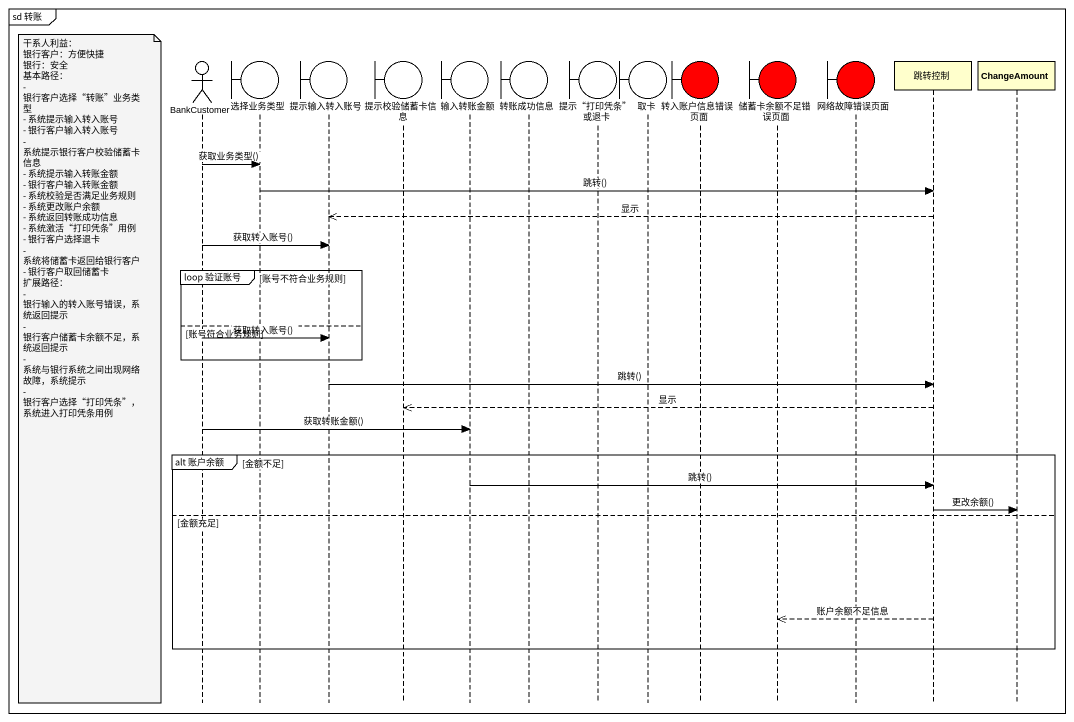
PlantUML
@startuml
mainframe sd 转账
hide footbox
actor BankCustomer
boundary 选择业务类型
boundary 提示输入转入账号
boundary 提示校验储蓄卡信息
boundary 输入转账金额
boundary 转账成功信息
boundary "提示“打印凭条”或退卡" as 提示_打印凭条_或退卡
boundary 取卡
boundary 转入账户信息错误页面 #FF0000
boundary 储蓄卡余额不足错误页面 #FF0000
boundary 网络故障错误页面 #FF0000
participant 跳转控制
participant ChangeAmount

BankCustomer -> 选择业务类型 : 获取业务类型()
选择业务类型 -> 跳转控制 : 跳转()
跳转控制 -->> 提示输入转入账号 : 显示
BankCustomer -> 提示输入转入账号 : 获取转入账号()
group loop 验证账号 [账号不符合业务规则]
else 账号符合业务规则
  BankCustomer -> 提示输入转入账号 : 获取转入账号()
end
note left of BankCustomer
  干系人利益：
  银行客户：方便快捷
  银行：安全
  基本路径：
  - 银行客户选择“转账”业务类型
  - 系统提示输入转入账号
  - 银行客户输入转入账号
  - 系统提示银行客户校验储蓄卡信息
  - 系统提示输入转账金额
  - 银行客户输入转账金额
  - 系统校验是否满足业务规则
  - 系统更改账户余额
  - 系统返回转账成功信息
  - 系统激活“打印凭条”用例
  - 银行客户选择退卡
  - 系统将储蓄卡返回给银行客户
  - 银行客户取回储蓄卡
  扩展路径：
  - 银行输入的转入账号错误，系统返回提示
  - 银行客户储蓄卡余额不足，系统返回提示
  - 系统与银行系统之间出现网络故障，系统提示
  - 银行客户选择“打印凭条”，系统进入打印凭条用例
end note
提示输入转入账号 -> 跳转控制 : 跳转()
跳转控制 -->> 提示校验储蓄卡信息 : 显示
BankCustomer -> 输入转账金额 : 获取转账金额()
group alt 账户余额 [金额不足]
  输入转账金额 -> 跳转控制 : 跳转()
  跳转控制 -> ChangeAmount : 更改余额()
else 金额充足
  跳转控制 -->> 储蓄卡余额不足错误页面 : 账户余额不足信息
end
@enduml
